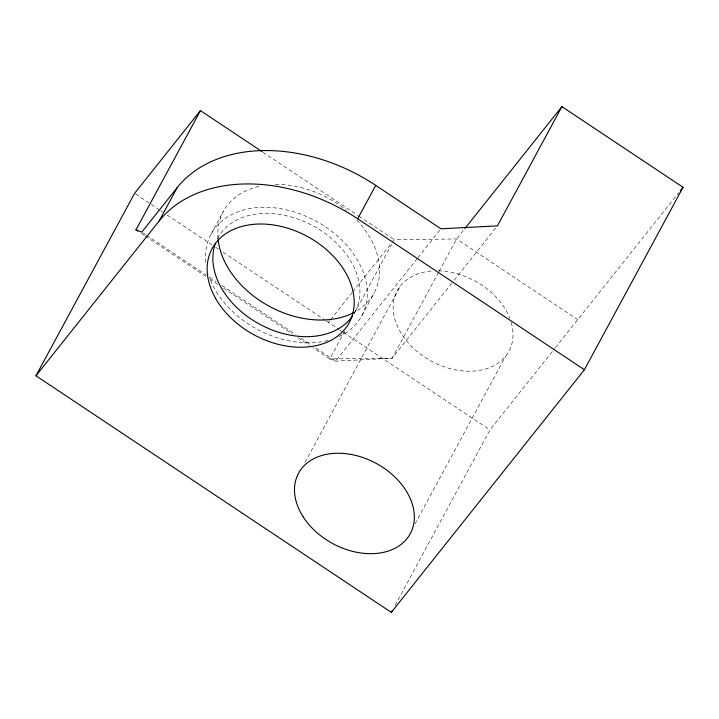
<?xml version="1.0" encoding="UTF-8"?>
<svg xmlns="http://www.w3.org/2000/svg" width="719" height="719" viewBox="0 0 719 719"><rect width="100%" height="100%" fill="white"/><g stroke="black" fill="none" stroke-linecap="round" stroke-linejoin="round"><path stroke-width="0.54" stroke-dasharray="3.6 2.7" d="M210.955 234.358L223.285 211.548M353.946 313.601L356.543 308.793M344.698 331.315L329.778 358.916L313.008 347.744M354.287 313.574L391.594 244.586M361.837 315.749L374.168 292.93M304.964 462.488L400.42 285.946M438.464 272.483L392.098 358.224L335.602 361.154L329.778 358.916L392.098 358.224L453.482 281.093M438.994 271.494L456.583 238.969L464.258 229.334M415.079 523.729L505.727 356.058M395.028 605.47L489.945 429.917L554.735 348.517M328.43 322.373L329.814 320.638M330.506 319.766L351.986 292.768M352.678 291.905L391.487 243.139M392.179 242.267L394.255 239.661L456.583 238.969L577.725 319.631M417.218 258.606L335.602 361.154L315.102 347.502M417.91 257.726L440.927 228.804M454.183 280.221L497.431 225.874M555.428 347.637L678.862 192.539M262.866 152.176L357.918 215.466M358.853 216.086L394.255 239.661M135.54 193.95L150.451 203.872M151.376 204.493L159.762 210.074M160.697 210.694L162.557 211.943M167.221 215.044L211.952 244.82M215.673 247.3L218.468 249.169M223.133 252.27L325.635 320.512M326.561 321.132L338.703 329.212M339.629 329.832L342.433 331.702M343.367 332.322L489.945 429.917M142.713 232.722L145.508 234.583M146.433 235.203L206.074 274.91M209.804 277.399L216.329 281.74M221.919 285.461L295.536 334.479M301.126 338.2L311.372 345.021M141.544 233.585L144.339 235.446M145.274 236.066L205.841 276.393M209.571 278.873L217.956 284.463M223.546 288.184L292.507 334.092M298.097 337.822L309.278 345.264M217.578 238.492A77.922 55.956 28.4 0 1 313.592 226.152A77.922 55.956 28.4 0 1 354.188 313.448M356.813 220.059A85.714 61.555 28.4 0 1 355.393 311.678M218.064 238.645A85.714 61.555 28.4 0 1 260.431 186.068M275.404 184.468A85.714 61.555 28.4 0 1 346.432 210.415M205.832 262.552A85.714 61.555 28.4 0 1 317.403 221.865A85.714 61.555 28.4 0 1 338.155 336.959M327.954 340.473A85.714 61.555 28.4 0 1 209.337 277.345M511.227 322.543A63.506 45.603 28.4 0 1 469.561 371.22A63.506 45.603 28.4 0 1 396.061 322.921A63.506 45.603 28.4 0 1 432.649 270.919M438.222 270.802A63.506 45.603 28.4 0 1 509.816 318.364"/><path stroke-width="1.08" d="M464.95 228.453L561.907 106.628L683.05 187.282L584.394 369.737L391.298 612.372L35.95 375.785L134.606 193.33L200.439 110.609L261.941 151.556M137.814 231.105L135.954 229.864L200.439 110.609M35.95 375.785L159.16 220.967L177.216 187.578A155.115 111.391 28.4 0 1 375.713 185.385L440.927 228.804L497.431 225.874L561.907 106.628M159.16 220.967A155.115 111.391 28.4 0 1 357.667 218.774L375.713 185.385M391.298 612.372L392.358 610.404M177.216 187.578L141.778 232.102L135.954 229.864M680.264 190.787L683.05 187.282M357.667 218.774L584.394 369.737M352.472 316.099A77.922 55.956 28.4 0 1 260.44 324.637A77.922 55.956 28.4 0 1 215.475 243.256M353.469 312.72A85.714 61.555 28.4 0 1 268.942 306.105A85.714 61.555 28.4 0 1 218.064 238.645M303.31 517.069A63.506 45.603 28.4 0 0 407.08 538.522A63.506 45.603 28.4 0 0 352.876 454.794A63.506 45.603 28.4 0 0 303.31 517.069M215.484 298.232A77.922 55.956 28.4 0 0 342.729 331.558A77.922 55.956 28.4 0 0 283.807 227.096A77.922 55.956 28.4 0 0 215.484 298.232"/></g></svg>
